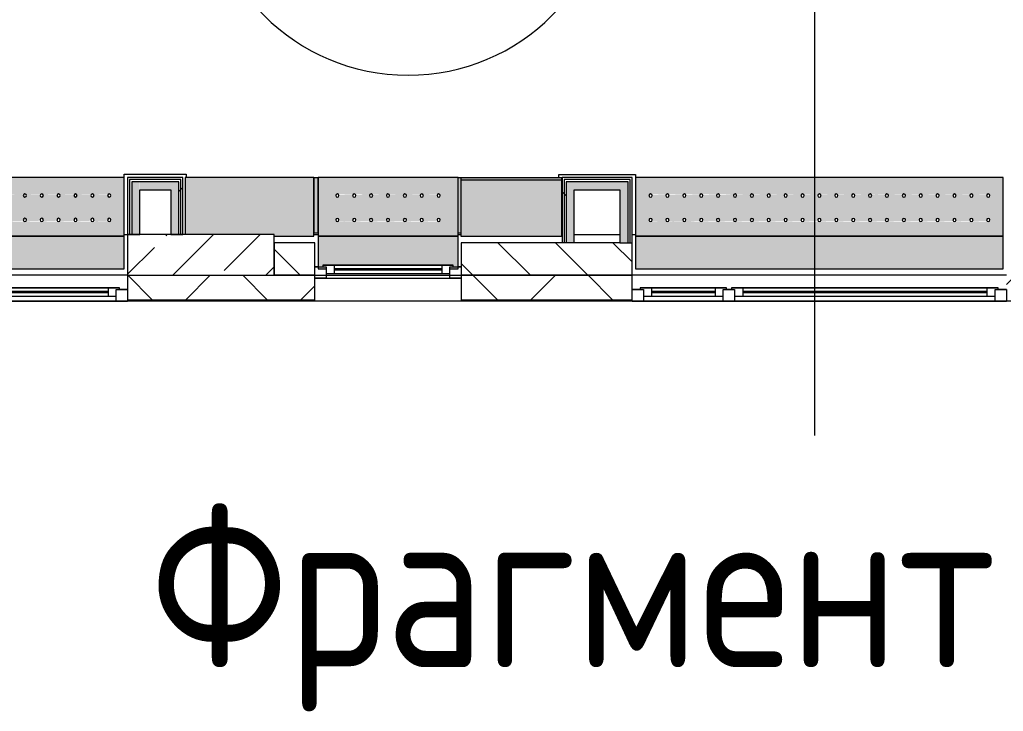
# Model space of a CAD drawing. Header units: millimetres. Extents: x 39815 to 261742, y -8553 to 29000.
# Drawn here: x 246599 to 252643, y -2778 to 1470 of the extents above; entities that cross this region are included whole.
import ezdxf

# ---------------------------------------------------------------- set-up
doc = ezdxf.new("R2010")
doc.units = ezdxf.units.MM
for name, color, linetype, lineweight in [('A-AREA-IDEN', 7, 'Continuous', 9), ('A-GLAZ-2', 7, 'Continuous', 5), ('A-WALL-2', 7, 'Continuous', 9), ('A-WALL-4', 7, 'Continuous', 5), ('I-WALL-3', 7, 'Continuous', 5), ('S-COLS', 7, 'Continuous', 5), ('Знаки', 7, 'Continuous', 5)]:
    doc.layers.add(name, color=color, linetype=linetype, lineweight=lineweight)
for name, color, linetype, lineweight, true_color in [('A-FLOR-1', 7, 'Continuous', 5, 0xaaaaaa), ('G-ANNO-TEXT-1', 7, 'Continuous', 9, 0x3c3c3c), ('I-WALL-1', 7, 'Continuous', 5, 0xe7e7e7), ('Знаки-2', 7, 'Continuous', 5, 0xd7cfbf)]:
    doc.layers.add(name, color=color, linetype=linetype, lineweight=lineweight, true_color=true_color)
doc.styles.add('GOST Common_4', font='GOST_Common.ttf', dxfattribs={"width": 0.9, "height": 1000})
pattern_1 = [(45, (134731.94, 0), (-530.33, 530.33), []), (135, (134731.94, 0), (-530.33, -530.33), [])]

# ---------------------------------------------------------------- blocks, each defined once
blk = doc.blocks.new('120_Окно_СКБ_2Ст_Фрамуга сверху - 120_Окно_СКБ_2Ст_2300х2500_h_ ДОО-22877051-Общий план 2 этажа с размещением фрагментов 2_8-2_11')
at = {"layer": 'A-GLAZ-2'}
for p, q in [((-1150, 13), (-1150, 83)), ((-1150, 83), (-1080, 83)), ((1150, 83), (-1150, 83)), ((-1080, 83), (-1080, 13)), ((-1080, 83), (1080, 83)), ((520, 13), (520, 83)), ((520, 83), (590, 83)), ((590, 83), (590, 13)), ((1080, 13), (1080, 83)), ((1080, 83), (1150, 83)), ((1150, 83), (1150, 13)), ((-1080, 13), (-1150, 13)), ((-1150, 13), (-1100, 13)), ((-1080, 13), (-1100, 13)), ((-1100, 13), (-1100, 3)), ((-1100, 3), (540, 3)), ((540, 3), (-1100, 3)), ((520, 53), (-1080, 53)), ((-1080, 53), (-1080, 13)), ((-1030, 3), (-1030, 53)), ((-1030, 33), (470, 33)), ((470, 23), (-1030, 23)), ((470, 3), (470, 53)), ((520, 13), (520, 53)), ((590, 13), (520, 13)), ((540, 13), (520, 13)), ((540, 13), (570, 13)), ((540, 13), (570, 13)), ((540, 3), (540, 13)), ((590, 13), (570, 13)), ((570, 13), (570, 3)), ((570, 3), (1100, 3)), ((1100, 3), (570, 3)), ((1080, 53), (590, 53)), ((590, 53), (590, 13)), ((640, 3), (640, 53)), ((640, 33), (1030, 33)), ((1030, 23), (640, 23)), ((1030, 3), (1030, 53)), ((1080, 13), (1080, 53)), ((1150, 13), (1080, 13)), ((1100, 13), (1080, 13)), ((1100, 13), (1150, 13)), ((1100, 3), (1100, 13))]:
    blk.add_line(p, q, dxfattribs=at)
blk = doc.blocks.new('120_Окно_СКБ_1Ст - 120_Окно_СКБ_1Ст 900х2500_h_ с форточкой-22876796-Общий план 2 этажа с размещением фрагментов 2_8-2_11')
at = {"layer": 'A-GLAZ-2'}
for p, q in [((-450, -127), (-450, -57)), ((-450, -57), (-380, -57)), ((450, -57), (-450, -57)), ((-380, -57), (-380, -127)), ((380, -127), (380, -57)), ((380, -57), (450, -57)), ((450, -57), (450, -127)), ((380, -87), (-380, -87)), ((-380, -87), (-380, -127)), ((-330, -137), (-330, -87)), ((-330, -107), (330, -107)), ((330, -117), (-330, -117)), ((330, -137), (330, -87)), ((380, -127), (380, -87)), ((-380, -127), (-450, -127)), ((-450, -127), (-431, -127)), ((-380, -127), (-400, -127)), ((-400, -127), (-400, -137)), ((-400, -137), (400, -137)), ((400, -137), (-400, -137)), ((450, -127), (380, -127)), ((400, -127), (380, -127)), ((400, -137), (400, -127)), ((429, -127), (450, -127))]:
    blk.add_line(p, q, dxfattribs=at)
blk = doc.blocks.new('Зашивка радиатора_ с перфорацией М7_1 - Зашивка радиатора_ с перфорацией М7_1-31137119-Общий план 2 этажа с размещением фрагментов 2_8-2_11')
at = {"layer": 'Знаки-2'}
blk.add_hatch(color=256, dxfattribs=at).paths.add_polyline_path([(92.2, 380), (-370, 380), (-370, 180), (1890, 180), (1890, 380), (646.4, 380)])
h = blk.add_hatch(color=256, dxfattribs=at)
h.paths.add_polyline_path([(1890, 180), (-370, 180), (-370, -179.9), (1890, -179.9), (1890, 164.6)])
h.paths.add_polyline_path([(1477.7, 90.4), (1806.2, 85.4), (1806.2, 75.4), (1797.5, 70.4), (1788.8, 75.4), (1788.8, 85.4), (1792.5, 89), (1702.4, 85.4), (1702.4, 75.4), (1693.7, 70.4), (1685.1, 75.4), (1685.1, 85.4), (1688.7, 89), (1598.7, 85.4), (1598.7, 75.4), (1590, 70.4), (1581.3, 75.4), (1581.3, 85.4), (1585, 89), (1494.9, 85.4), (1494.9, 75.4), (1486.2, 70.4), (1477.6, 75.4), (1477.7, 85.5), (1477.7, 89), (1391.2, 85.4), (1391.2, 75.4), (1382.5, 70.4), (1373.8, 75.4), (1373.8, 85.4), (1377.5, 89), (1287.4, 85.4), (1287.4, 75.4), (1278.7, 70.4), (1270.1, 75.4), (1270.1, 85.4), (1273.7, 89), (1183.7, 85.4), (1183.7, 75.4), (1175, 70.4), (1166.3, 75.4), (1166.3, 85.4), (1170, 89), (1079.9, 85.4), (1079.9, 75.4), (1071.2, 70.4), (1062.6, 75.4), (1062.6, 85.4), (1066.2, 89), (976.2, 85.4), (976.2, 75.4), (967.5, 70.4), (958.8, 75.4), (958.8, 85.4), (962.5, 89), (872.4, 85.4), (872.4, 75.4), (863.7, 70.4), (855.1, 75.4), (855.1, 85.4), (858.7, 89), (768.7, 85.4), (768.7, 75.4), (760, 70.4), (751.3, 75.4), (751.3, 85.4), (755, 89), (664.9, 85.4), (664.9, 75.4), (656.2, 70.4), (647.6, 75.4), (647.6, 85.4), (646.4, 89), (561.2, 85.4), (561.2, 75.4), (552.5, 70.4), (543.8, 75.4), (543.8, 85.4), (547.5, 89), (457.4, 85.4), (457.4, 75.4), (448.7, 70.4), (440.1, 75.4), (440.1, 85.4), (443.7, 89), (353.7, 85.4), (353.7, 75.4), (345, 70.4), (336.3, 75.4), (336.3, 85.4), (340, 89), (249.9, 85.4), (249.9, 75.4), (241.2, 70.4), (232.6, 75.4), (232.6, 85.4), (236.2, 89), (146.2, 85.4), (146.2, 75.4), (137.5, 70.4), (128.8, 75.4), (128.8, 85.4), (132.5, 89), (42.4, 85.4), (42.4, 75.4), (33.7, 70.4), (25.1, 75.4), (25.1, 85.4), (28.7, 89), (-61.3, 85.4), (-61.3, 75.4), (-70, 70.4), (-78.7, 75.4), (-78.7, 85.4), (-75, 89), (-165.1, 85.4), (-165.1, 75.4), (-173.8, 70.4), (-182.4, 75.4), (-182.4, 85.4), (-184.9, 89), (-268.8, 85.4), (-268.8, 75.4), (-277.5, 70.4), (-286.2, 75.4), (-286.2, 85.4), (-277.5, 90.4), (-274.9, 90), (1382.5, 90.4)])
h.paths.add_polyline_path([(1071.2, -59.6), (1079.9, -64.6), (1079.9, -74.6), (1076.2, -78.3), (1166.3, -74.6), (1166.3, -64.6), (1175, -59.6), (1183.7, -64.6), (1183.7, -74.6), (1180, -78.3), (1270.1, -74.6), (1270.1, -64.6), (1278.7, -59.6), (1287.4, -64.6), (1287.4, -74.6), (1283.7, -78.3), (1373.8, -74.6), (1373.8, -64.6), (1382.5, -59.6), (1391.2, -64.6), (1391.2, -74.6), (1387.5, -78.3), (1477.6, -74.6), (1477.7, -64.5), (1486.2, -59.6), (1494.9, -64.6), (1494.9, -74.6), (1491.2, -78.3), (1581.3, -74.6), (1581.3, -64.6), (1590, -59.6), (1598.7, -64.6), (1598.7, -74.6), (1595, -78.3), (1685.1, -74.6), (1685.1, -64.6), (1693.7, -59.6), (1702.4, -64.6), (1702.4, -74.6), (1698.7, -78.3), (1788.8, -74.6), (1788.8, -64.6), (1797.5, -59.6), (1806.2, -64.6), (1806.2, -74.6), (1797.5, -79.6), (1754.8, -79.3), (-286.2, -74.6), (-286.2, -64.6), (-277.5, -59.6), (-268.8, -64.6), (-268.8, -74.6), (-272.5, -78.3), (-182.4, -74.6), (-182.4, -64.6), (-173.8, -59.6), (-165.1, -64.6), (-165.1, -74.6), (-168.8, -78.3), (-78.7, -74.6), (-78.7, -64.6), (-70, -59.6), (-61.3, -64.6), (-61.3, -74.6), (-65, -78.3), (25.1, -74.6), (25.1, -64.6), (33.7, -59.6), (42.4, -64.6), (42.4, -74.6), (38.7, -78.3), (128.8, -74.6), (128.8, -64.6), (137.5, -59.6), (146.2, -64.6), (146.2, -74.6), (142.5, -78.3), (232.6, -74.6), (232.6, -64.6), (241.2, -59.6), (249.9, -64.6), (249.9, -74.6), (246.2, -78.3), (336.3, -74.6), (336.3, -64.6), (345, -59.6), (353.7, -64.6), (353.7, -74.6), (350, -78.3), (440.1, -74.6), (440.1, -64.6), (448.7, -59.6), (457.4, -64.6), (457.4, -74.6), (453.7, -78.3), (543.8, -74.6), (543.8, -64.6), (552.5, -59.6), (561.2, -64.6), (561.2, -74.6), (557.5, -78.3), (647.6, -74.6), (647.6, -64.6), (656.2, -59.6), (664.9, -64.6), (664.9, -74.6), (661.2, -78.3), (751.3, -74.6), (751.3, -64.6), (760, -59.6), (768.7, -64.6), (768.7, -74.6), (765, -78.3), (855.1, -74.6), (855.1, -64.6), (863.7, -59.6), (872.4, -64.6), (872.4, -74.6), (868.7, -78.3), (958.8, -74.6), (958.8, -64.6), (967.5, -59.6), (976.2, -64.6), (976.2, -74.6), (972.5, -78.3), (1062.6, -74.6), (1062.6, -64.6), (1068.7, -60)])
at = {"layer": 'Знаки'}
for p, q in [((1890, 380), (-370, 380)), ((-370, 380), (-370, 180)), ((1890, 180), (1890, 380)), ((-370, 180), (1890, 180)), ((1890, 180), (-370, 180)), ((-370, 180), (-370, -179.9)), ((1890, -179.9), (1890, 180)), ((-370, -179.9), (1890, -179.9))]:
    blk.add_line(p, q, dxfattribs=at)
for centre, start, end in [((-277.5, 80.4), 0, 180), ((-277.5, 80.4), 180, 360), ((-173.8, 80.4), 0, 180), ((-173.8, 80.4), 180, 0), ((-70, 80.4), 0, 180), ((-70, 80.4), 180, 0), ((33.7, 80.4), 0, 180), ((33.7, 80.4), 180, 360), ((137.5, 80.4), 0, 180), ((137.5, 80.4), 180, 0), ((241.2, 80.4), 0, 180), ((241.2, 80.4), 180, 0), ((345, 80.4), 0, 180), ((345, 80.4), 180, 0), ((448.7, 80.4), 0, 180), ((448.7, 80.4), 180, 0), ((552.5, 80.4), 0, 180), ((552.5, 80.4), 180, 360), ((656.2, 80.4), 0, 180), ((656.2, 80.4), 180, 0), ((760, 80.4), 0, 180), ((760, 80.4), 180, 0), ((863.7, 80.4), 0, 180), ((863.7, 80.4), 180, 0), ((967.5, 80.4), 0, 180), ((967.5, 80.4), 180, 0), ((1071.2, 80.4), 0, 180), ((1071.2, 80.4), 180, 0), ((1175, 80.4), 0, 180), ((1175, 80.4), 180, 0), ((1278.7, 80.4), 0, 180), ((1278.7, 80.4), 180, 0), ((1382.5, 80.4), 0, 180), ((1382.5, 80.4), 180, 0), ((1486.2, 80.4), 0, 180), ((1486.2, 80.4), 180, 360), ((1590, 80.4), 0, 180), ((1590, 80.4), 180, 0), ((1693.7, 80.4), 0, 180), ((1693.7, 80.4), 180, 360), ((1797.5, 80.4), 0, 180), ((1797.5, 80.4), 180, 0), ((-277.5, -69.6), 0, 180), ((-173.8, -69.6), 0, 180), ((-70, -69.6), 0, 180), ((33.7, -69.6), 0, 180), ((137.5, -69.6), 0, 180), ((241.2, -69.6), 0, 180), ((345, -69.6), 0, 180), ((448.7, -69.6), 0, 180), ((552.5, -69.6), 0, 180), ((656.2, -69.6), 0, 180), ((760, -69.6), 0, 180), ((863.7, -69.6), 0, 180), ((967.5, -69.6), 0, 180), ((1071.2, -69.6), 0, 180), ((1175, -69.6), 0, 180), ((1278.7, -69.6), 0, 180), ((1382.5, -69.6), 0, 180), ((1486.2, -69.6), 0, 180), ((1590, -69.6), 0, 180), ((1693.7, -69.6), 0, 180), ((1797.5, -69.6), 0, 180), ((-277.5, -69.6), 180, 0), ((-173.8, -69.6), 180, 0), ((-70, -69.6), 180, 0), ((33.7, -69.6), 180, 0), ((137.5, -69.6), 180, 0), ((241.2, -69.6), 180, 0), ((345, -69.6), 180, 0), ((448.7, -69.6), 180, 0), ((552.5, -69.6), 180, 0), ((656.2, -69.6), 180, 0), ((760, -69.6), 180, 0), ((863.7, -69.6), 180, 0), ((967.5, -69.6), 180, 0), ((1071.2, -69.6), 180, 0), ((1175, -69.6), 180, 0), ((1278.7, -69.6), 180, 0), ((1382.5, -69.6), 180, 0), ((1486.2, -69.6), 180, 0), ((1590, -69.6), 180, 0), ((1693.7, -69.6), 180, 0), ((1797.5, -69.6), 180, 0)]:
    blk.add_arc(centre, 10, start, end, dxfattribs=at)
blk = doc.blocks.new('Зашивка без перфорации М3_2_1 - М3_2_9-31134916-Общий план 2 этажа с размещением фрагментов 2_8-2_11')
at = {"layer": 'Знаки-2'}
blk.add_hatch(color=256, dxfattribs=at).paths.add_polyline_path([(-185.9, 180), (-430, 180), (-430, -179.9), (360.2, -179.9), (360.2, 170), (-185.9, 170)])
at = {"layer": 'Знаки'}
for p, q in [((-185.9, 180), (-430, 180)), ((-430, 180), (-430, -179.9)), ((360.2, -179.9), (360.2, 170)), ((-430, -179.9), (360.2, -179.9))]:
    blk.add_line(p, q, dxfattribs=at)
blk = doc.blocks.new('Зашивка радиатора_ с перфорацией М1_1 - Зашивка радиатора_ с перфорацией М1_1-V302-Общий план 2 этажа с размещением фрагментов 2_8-2_11')
at = {"layer": 'Знаки-2'}
blk.add_hatch(color=256, dxfattribs=at).paths.add_polyline_path([(430, 380), (381, 380), (381, 368.1), (401, 368.1), (401, 358.1), (-399, 358.1), (-399, 368.1), (-379, 368.1), (-379, 380), (-430, 380), (-430, 180), (430, 180)])
h = blk.add_hatch(color=256, dxfattribs=at)
h.paths.add_polyline_path([(430.2, 180), (-430, 180), (-430, -179.9), (430.2, -179.9), (430.2, 164.3)])
h.paths.add_polyline_path([(208.5, 90.4), (211.1, 90), (320.9, 85.4), (320.9, 75.4), (312.2, 70.4), (303.6, 75.4), (303.6, 85.4), (307.2, 89), (217.2, 85.4), (217.2, 75.4), (208.5, 70.4), (199.8, 75.4), (199.8, 85.4), (203.5, 89), (113.4, 85.4), (113.4, 75.4), (104.7, 70.4), (96.1, 75.4), (96.1, 85.4), (99.7, 89), (9.7, 85.4), (9.7, 75.4), (1, 70.4), (-7.7, 75.4), (-7.7, 85.4), (-4, 89), (-94.1, 85.4), (-94.1, 75.4), (-102.8, 70.4), (-111.4, 75.4), (-111.4, 85.4), (-107.8, 89), (-197.8, 85.4), (-197.8, 75.4), (-206.5, 70.4), (-215.2, 75.4), (-215.2, 85.4), (-211.5, 89), (-301.6, 85.4), (-301.6, 75.4), (-310.3, 70.4), (-318.9, 75.4), (-318.9, 85.4), (-310.3, 90.4), (-307.7, 90), (143.7, 90.4)])
h.paths.add_polyline_path([(-310.3, -59.6), (-301.6, -64.6), (-301.6, -74.6), (-305.3, -78.3), (-215.2, -74.6), (-215.2, -64.6), (-206.5, -59.6), (-197.8, -64.6), (-197.8, -74.6), (-201.5, -78.3), (-111.4, -74.6), (-111.4, -64.6), (-102.8, -59.6), (-94.1, -64.6), (-94.1, -74.6), (-97.8, -78.3), (-7.7, -74.6), (-7.7, -64.6), (1, -59.6), (9.7, -64.6), (9.7, -74.6), (6, -78.3), (96.1, -74.6), (96.1, -64.6), (104.7, -59.6), (113.4, -64.6), (113.4, -74.6), (109.7, -78.3), (199.8, -74.6), (199.8, -64.6), (208.5, -59.6), (217.2, -64.6), (217.2, -74.6), (213.5, -78.3), (303.6, -74.6), (303.6, -64.6), (312.2, -59.6), (320.9, -64.6), (320.9, -74.6), (312.2, -79.6), (309.7, -79.3), (-318.9, -74.6), (-318.9, -64.6), (-312.8, -60)])
at = {"layer": 'Знаки'}
for p, q in [((-379, 380), (-430, 380)), ((-430, 380), (-430, 180)), ((430, 380), (381, 380)), ((430, 180), (430, 380)), ((-430, 180), (430, 180)), ((430.2, 180), (-430, 180)), ((-430, 180), (-430, -179.9)), ((430.2, -179.9), (430.2, 180)), ((-430, -179.9), (430.2, -179.9))]:
    blk.add_line(p, q, dxfattribs=at)
for centre, start, end in [((-310.3, 80.4), 180, 0), ((-310.3, 80.4), 0, 180), ((-206.5, 80.4), 0, 180), ((-206.5, 80.4), 180, 360), ((-102.8, 80.4), 0, 180), ((-102.8, 80.4), 180, 0), ((1, 80.4), 0, 180), ((1, 80.4), 180, 0), ((104.7, 80.4), 0, 180), ((104.7, 80.4), 180, 360), ((208.5, 80.4), 0, 180), ((208.5, 80.4), 180, 0), ((312.2, 80.4), 0, 180), ((312.2, 80.4), 180, 0), ((-310.3, -69.6), 0, 180), ((-206.5, -69.6), 0, 180), ((-102.8, -69.6), 0, 180), ((1, -69.6), 0, 180), ((104.7, -69.6), 0, 180), ((208.5, -69.6), 0, 180), ((312.2, -69.6), 0, 180), ((-310.3, -69.6), 180, 0), ((-206.5, -69.6), 180, 0), ((-102.8, -69.6), 180, 0), ((1, -69.6), 180, 0), ((104.7, -69.6), 180, 0), ((208.5, -69.6), 180, 0), ((312.2, -69.6), 180, 0)]:
    blk.add_arc(centre, 10, start, end, dxfattribs=at)
blk = doc.blocks.new('Зашивка без перфорации М3_2_1 - М3_2_8-31134920-Общий план 2 этажа с размещением фрагментов 2_8-2_11')
at = {"layer": 'Знаки-2'}
for points in [[(-50.8, 180), (-430, 180), (-430, -163.9), (190, -163.9), (190.2, 180)], [(-430, -163.9), (-430, -179.9), (190, -179.9), (190, -163.9), (-50.8, -163.9)]]:
    blk.add_hatch(color=256, dxfattribs=at).paths.add_polyline_path(points)
at = {"layer": 'Знаки'}
for p, q in [((190.2, 180), (-430, 180)), ((-430, 180), (-430, -163.9)), ((190.2, -179.9), (190.2, 180)), ((-430, -163.9), (190, -163.9)), ((-430, -163.9), (-430, -179.9)), ((190, -179.9), (-430, -179.9)), ((190, -179.9), (190, -163.9))]:
    blk.add_line(p, q, dxfattribs=at)
blk = doc.blocks.new('Зашивка_ опоясывающая панель - Зашивка_ опоясывающая панель Т2_1-V323-Общий план 2 этажа с размещением фрагментов 2_8-2_11')
at = {"layer": 'Знаки-2'}
blk.add_hatch(color=256, dxfattribs=at).paths.add_polyline_path([(-430, -160), (-406, -160), (-406, 180), (-430, 180)])
at = {"layer": 'Знаки'}
for p, q in [((-430, -160), (-430, 180)), ((-430, 180), (-406, 180)), ((-406, 180), (-406, -160)), ((-430, -160), (-406, -160))]:
    blk.add_line(p, q, dxfattribs=at)
blk = doc.blocks.new('Зашивка_ опоясывающая панель - Зашивка_ опоясывающая панель Т2_1-V324-Общий план 2 этажа с размещением фрагментов 2_8-2_11')
at = {"layer": 'Знаки-2'}
blk.add_hatch(color=256, dxfattribs=at).paths.add_polyline_path([(-427, -160), (-410.3, -160), (-410.3, 180), (-427, 179.9), (-427, -90.4)])
at = {"layer": 'Знаки'}
for p, q in [((-430, 180), (-406, 180)), ((-427, -160), (-410.3, -160))]:
    blk.add_line(p, q, dxfattribs=at)
blk = doc.blocks.new('Марка_Помещения - Номер-25198446-Общий план 2 этажа с размещением фрагментов 2_8-2_11')
at = {"layer": 'A-AREA-IDEN'}
for start, end in [(360, 180), (180, 360)]:
    blk.add_arc((0, 0), 2.5, start, end, dxfattribs=at)

msp = doc.modelspace()

# ---------------------------------------------------------------- hatches: boundary and pattern name
at = {"layer": 'A-WALL-4'}
h = msp.add_hatch(dxfattribs=at)
h.set_pattern_fill('FP_71', color=256, style=0, pattern_type=2)
h.set_pattern_definition([(135, (134731.94, 0), (-176.7767, -176.7767), [])])
h.paths.add_polyline_path([(257561.9, -100), (257561.9, 100), (256761.9, 100), (256761.9, -100), (257309.6, -100)])
h.paths.add_polyline_path([(244562.7, -100), (244961.9, -100), (244961.9, 100), (243661.9, 100), (243661.9, -100), (244008.5, -100)])
h.paths.add_polyline_path([(248161.9, -100), (248411.9, -100), (248411.9, 100), (248161.9, 100)])
h.paths.add_polyline_path([(253984.3, -100), (254061.9, -100), (254061.9, 100), (253561.9, 100), (253561.9, -100)])
h.paths.add_polyline_path([(249311.9, -100), (250361.9, -100), (250361.9, 100), (249311.9, 100)])
h.paths.add_polyline_path([(238511.9, -100), (239561.9, -100), (239561.9, 100), (238511.9, 100)])
h.paths.add_polyline_path([(233478.5, -100), (233761.9, -100), (233761.9, 100), (230411.9, 100), (230411.9, -100), (232924.3, -100)])
h.paths.add_polyline_path([(237361.9, -100), (237611.9, -100), (237611.9, 100), (237361.9, 100)])
h.paths.add_polyline_path([(235561.9, -100), (236461.9, -100), (236461.9, 100), (235561.9, 100)])
h.paths.add_polyline_path([(229511.9, -100), (229511.9, 100), (229261.9, 100), (229261.9, -100)])
h.paths.add_polyline_path([(227461.9, -100), (227461.9, 100), (226661.9, 100), (226661.9, -100), (227382.2, -100)])
h = msp.add_hatch(dxfattribs=at)
h.set_pattern_fill('FP_61', color=256, style=0, pattern_type=2)
h.set_pattern_definition([(45, (134731.94, 0), (-353.5534, 353.5534), []), (135, (134731.94, 0), (-353.5534, -353.5534), [])])
h.paths.add_polyline_path([(257561.9, -250), (257561.9, -100), (256761.9, -100), (256761.9, -250), (257309.6, -250)])
h.paths.add_polyline_path([(255092.7, -250), (255861.9, -250), (255861.9, -100), (254961.9, -100), (254961.9, -250)])
h.paths.add_polyline_path([(259526.4, -250), (259811.9, -250), (259811.9, -100), (258461.9, -100), (258461.9, -250), (258972.2, -250)])
h.paths.add_polyline_path([(247333.8, -250), (248411.9, -250), (248411.9, -100), (247261.9, -100), (247261.9, -250)])
h.paths.add_polyline_path([(244562.7, -250), (244961.9, -250), (244961.9, -100), (243661.9, -100), (243661.9, -250), (244008.5, -250)])
h.paths.add_polyline_path([(242761.9, -250), (242761.9, -100), (241861.9, -100), (241861.9, -250), (242345.9, -250)])
h.paths.add_polyline_path([(249311.9, -250), (250361.9, -250), (250361.9, -100), (249311.9, -100)])
h.paths.add_polyline_path([(254061.9, -250), (254061.9, -100), (252661.9, -100), (252661.9, -250), (253984.3, -250)])
h.paths.add_polyline_path([(230707.4, -250), (234661.9, -250), (234661.9, -100), (230411.9, -100), (230411.9, -250)])
h.paths.add_polyline_path([(238511.9, -250), (239561.9, -250), (239561.9, -100), (238511.9, -100)])
h.paths.add_polyline_path([(237358, -250), (237611.9, -250), (237611.9, -100), (235561.9, -100), (235561.9, -250), (236803.7, -250)])
h.paths.add_polyline_path([(229511.9, -250), (229511.9, -100), (228361.9, -100), (228361.9, -250), (229261.9, -250)])
h.paths.add_polyline_path([(224056.9, -250), (225761.9, -250), (225761.9, -100), (223941.9, -100), (223941.9, -250)])
h.paths.add_polyline_path([(227382.2, -250), (227461.9, -250), (227461.9, -100), (226661.9, -100), (226661.9, -250), (226827.9, -250)])
at = {"layer": 'I-WALL-1'}
for points in [[(247333.8, 150), (247336.9, 150), (247333.8, 475), (247286.9, 475), (247286.9, 150)], [(247526.9, 425), (247576.9, 425), (247576.9, 475), (247336.9, 475), (247336.9, 425)], [(247576.9, 150), (247576.9, 425), (247526.9, 425), (247526.9, 150)], [(249956.9, 100), (250006.9, 100), (250006.9, 475), (249956.9, 475), (249956.9, 155.9)], [(250286.9, 425), (250336.9, 425), (250336.9, 475), (250006.9, 475), (250006.9, 425), (250104.8, 425)], [(250336.9, 100), (250336.9, 425), (250286.9, 425), (250286.9, 100)]]:
    msp.add_hatch(color=256, dxfattribs=at).paths.add_polyline_path(points)
at = {"layer": 'I-WALL-3'}
h = msp.add_hatch(dxfattribs=at)
h.set_pattern_fill('FP_176', color=256, style=0, pattern_type=2)
h.set_pattern_definition(pattern_1)
h.paths.add_polyline_path([(247601.9, 150), (247601.9, 487.5), (247589.4, 487.5), (247589.4, 150)])
h = msp.add_hatch(dxfattribs=at)
h.set_pattern_fill('FP_176', color=256, style=0, pattern_type=2)
h.set_pattern_definition(pattern_1)
h.paths.add_polyline_path([(249931.9, 100), (249944.4, 100), (249944.4, 500), (249931.9, 500), (249931.9, 155.9)])
h = msp.add_hatch(dxfattribs=at)
h.set_pattern_fill('FP_176', color=256, style=0, pattern_type=2)
h.set_pattern_definition(pattern_1)
h.paths.add_polyline_path([(249944.4, 100), (249956.9, 100), (249956.9, 487.5), (249944.4, 487.5), (249944.4, 155.9)])
h = msp.add_hatch(dxfattribs=at)
h.set_pattern_fill('FP_176', color=256, style=0, pattern_type=2)
h.set_pattern_definition(pattern_1)
h.paths.add_polyline_path([(247576.9, 150), (247589.4, 150), (247589.4, 475), (247576.9, 475), (247576.9, 155.9)])
at = {"layer": 'S-COLS'}
h = msp.add_hatch(dxfattribs=at)
h.set_pattern_fill('FP_69', color=256, style=0, pattern_type=2)
h.set_pattern_definition([(45, (134731.94, 0), (-285.1231, 285.1231), []), (45, (135017.06, 0), (-285.1231, 285.1231), [504.031, -100.806, 16.764, -84.042])])
h.paths.add_polyline_path([(248161.9, -100), (248161.9, 150), (247261.9, 150), (247261.9, -100), (247888, -100)])

# ---------------------------------------------------------------- linework, layer by layer
at = {"layer": 'A-FLOR-1'}
for p, q in [((247240.9, 500.4), (247240.9, 521)), ((247240.9, 521), (247620.9, 521)), ((247620.9, 521), (247620.9, 499.9)), ((249911.9, 500.1), (249911.9, 520)), ((249911.9, 520), (250382.9, 520)), ((250382.9, 520), (250382.9, 499.9))]:
    msp.add_line(p, q, dxfattribs=at)
at = {"layer": 'A-WALL-2'}
for p, q in [((247274.4, 487.5), (247274.4, 150)), ((247589.4, 487.5), (247274.4, 487.5)), ((247589.4, 150), (247589.4, 487.5)), ((249944.4, 487.5), (249944.4, 100)), ((250349.4, 487.5), (249944.4, 487.5)), ((250349.4, 100), (250349.4, 487.5)), ((247286.9, 475), (247286.9, 150)), ((247576.9, 475), (247286.9, 475)), ((247576.9, 150), (247576.9, 475)), ((249956.9, 475), (249956.9, 100)), ((250336.9, 475), (249956.9, 475)), ((250336.9, 100), (250336.9, 475)), ((248161.9, -100), (248411.9, -100)), ((248411.9, -100), (248161.9, -100)), ((249311.9, -100), (250361.9, -100)), ((250361.9, -100), (249311.9, -100)), ((247261.9, -250), (248411.9, -250)), ((247261.9, -253), (248411.9, -253)), ((249311.9, -250), (250361.9, -250)), ((249311.9, -253), (250361.9, -253))]:
    msp.add_line(p, q, dxfattribs=at)
at = {"layer": 'A-WALL-4'}
for p, q in [((248411.9, 100), (248161.9, 100)), ((248161.9, 100), (248161.9, -100)), ((248411.9, -258), (248411.9, 100)), ((250286.9, 100), (249311.9, 100)), ((249311.9, 100), (249311.9, -258)), ((250361.9, -258), (250361.9, 100)), ((247261.9, -100), (247261.9, -258)), ((247261.9, -100), (248161.9, -100)), ((248411.9, -100), (249311.9, -100)), ((254961.9, -258), (241861.9, -258))]:
    msp.add_line(p, q, dxfattribs=at)
at = {"layer": 'G-ANNO-TEXT-1'}
msp.add_line((251481.9, 6243.8), (251481.9, -1084.5), dxfattribs=at)
at = {"layer": 'I-WALL-3'}
for p, q in [((247261.9, 500), (247261.9, 150)), ((247601.9, 500), (247261.9, 500)), ((247601.9, 150), (247601.9, 500)), ((249931.9, 500), (249931.9, 100)), ((250361.9, 500), (249931.9, 500)), ((250361.9, 100), (250361.9, 500)), ((247336.9, 150), (247336.9, 425)), ((247336.9, 425), (247526.9, 425)), ((247526.9, 425), (247526.9, 150)), ((250006.9, 100), (250006.9, 425)), ((250006.9, 425), (250286.9, 425)), ((250286.9, 425), (250286.9, 100)), ((247241.7, 150), (247261.9, 150)), ((247261.9, 150), (247336.9, 150)), ((247526.9, 150), (247601.9, 150)), ((248406, 150), (248432.7, 150)), ((249292.9, 150), (249309.6, 150)), ((250006.9, 150), (250286.9, 150)), ((250361.9, 150), (250382.9, 150)), ((250286.9, 100), (250361.9, 100)), ((247261.9, -100), (244961.9, -100)), ((252661.9, -100), (250361.9, -100))]:
    msp.add_line(p, q, dxfattribs=at)
at = {"layer": 'S-COLS'}
for p, q in [((248161.9, 150), (247261.9, 150)), ((247261.9, 150), (247261.9, -100)), ((248161.9, 100), (248161.9, 150)), ((248161.9, -100), (248161.9, 100)), ((247261.9, -100), (248161.9, -100))]:
    msp.add_line(p, q, dxfattribs=at)

# ---------------------------------------------------------------- block references
at = {"layer": 'A-AREA-IDEN', "xscale": 499.9999999999995, "yscale": 499.9999999999995, "zscale": 499.9999999999995}
msp.add_blockref('Марка_Помещения - Номер-25198446-Общий план 2 этажа с размещением фрагментов 2_8-2_11', (248985.5, 2378.6), dxfattribs=at)
at = {"layer": 'A-GLAZ-2', "rotation": 180}
for name, p in [('120_Окно_СКБ_1Ст - 120_Окно_СКБ_1Ст 900х2500_h_ с форточкой-22876796-Общий план 2 этажа с размещением фрагментов 2_8-2_11', (248861.9, -175)), ('120_Окно_СКБ_2Ст_Фрамуга сверху - 120_Окно_СКБ_2Ст_2300х2500_h_ ДОО-22877051-Общий план 2 этажа с размещением фрагментов 2_8-2_11', (246111.9, -175)), ('120_Окно_СКБ_2Ст_Фрамуга сверху - 120_Окно_СКБ_2Ст_2300х2500_h_ ДОО-22877051-Общий план 2 этажа с размещением фрагментов 2_8-2_11', (251511.9, -175))]:
    msp.add_blockref(name, p, dxfattribs=at)
at = {"layer": 'Знаки', "rotation": 180}
for name, p in [('Зашивка радиатора_ с перфорацией М7_1 - Зашивка радиатора_ с перфорацией М7_1-31137119-Общий план 2 этажа с размещением фрагментов 2_8-2_11', (246871.7, 320.4)), ('Зашивка без перфорации М3_2_1 - М3_2_9-31134916-Общий план 2 этажа с размещением фрагментов 2_8-2_11', (247976, 320)), ('Зашивка радиатора_ с перфорацией М1_1 - Зашивка радиатора_ с перфорацией М1_1-V302-Общий план 2 этажа с размещением фрагментов 2_8-2_11', (248862.9, 320.1)), ('Зашивка без перфорации М3_2_1 - М3_2_8-31134920-Общий план 2 этажа с размещением фрагментов 2_8-2_11', (249499.8, 320.1)), ('Зашивка радиатора_ с перфорацией М7_1 - Зашивка радиатора_ с перфорацией М7_1-31137119-Общий план 2 этажа с размещением фрагментов 2_8-2_11', (252272.9, 320))]:
    msp.add_blockref(name, p, dxfattribs=at)
at = {"layer": 'Знаки'}
for name, p in [('Зашивка_ опоясывающая панель - Зашивка_ опоясывающая панель Т2_1-V323-Общий план 2 этажа с размещением фрагментов 2_8-2_11', (248837.4, 320)), ('Зашивка_ опоясывающая панель - Зашивка_ опоясывающая панель Т2_1-V324-Общий план 2 этажа с размещением фрагментов 2_8-2_11', (249719.9, 320.1))]:
    msp.add_blockref(name, p, dxfattribs=at)

# ---------------------------------------------------------------- texts
at = {"layer": 'G-ANNO-TEXT-1', "insert": (247401.8, -1506.7), "char_height": 1000, "width": 7070.884, "attachment_point": 1, "style": 'GOST Common_4'}
msp.add_mtext('Фрагмент', dxfattribs=at)

doc.saveas('drawing.dxf')
